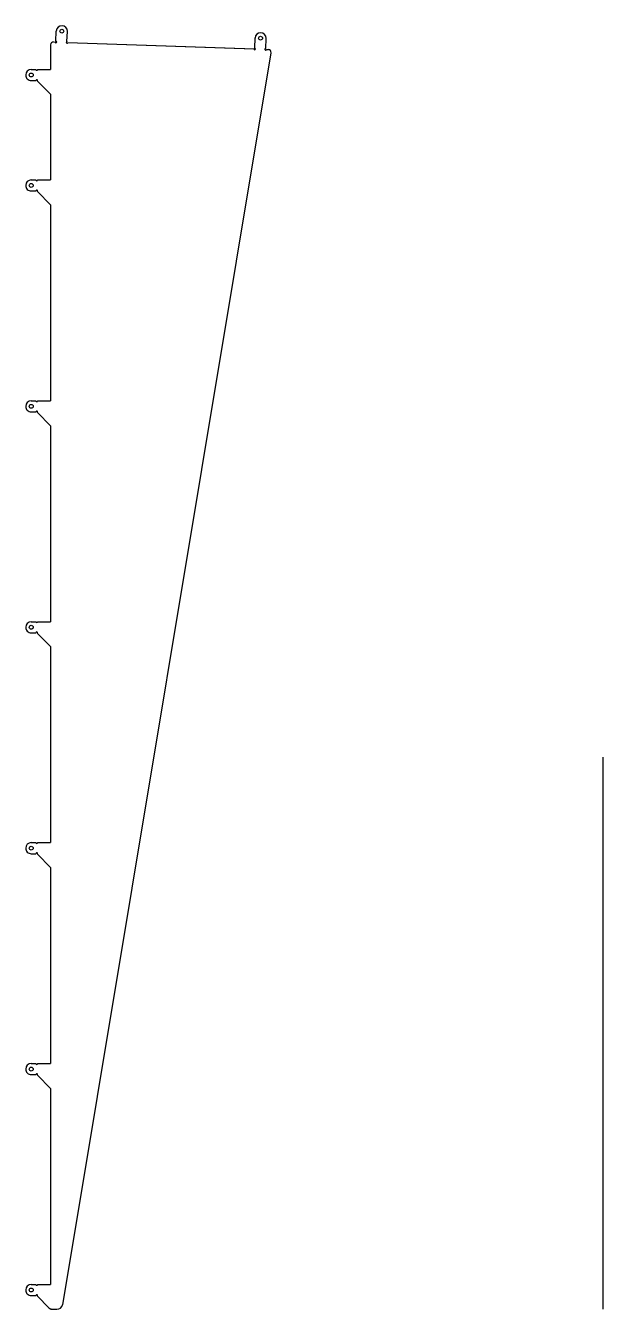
# Model space of a CAD drawing. Header units: millimetres. Extents: x -45 to 1000, y 0 to 2324.
import ezdxf

# ---------------------------------------------------------------- set-up
doc = ezdxf.new("R2010")
doc.units = ezdxf.units.MM
doc.layers.get('0').update_dxf_attribs({"linetype": 'CONTINUOUS'})

msp = doc.modelspace()

# ---------------------------------------------------------------- linework, layer by layer
for p, q in [((9.7, 2296.2), (10.4, 2314.6)), ((20.7, 2324.3), (20.7, 2324.3)), ((29.7, 2295.5), (30.4, 2313.9)), ((369.3, 2283.6), (369.9, 2302)), ((380.3, 2311.6), (380.3, 2311.6)), ((389.3, 2282.9), (389.9, 2301.3)), ((0, 2289.8), (0, 2245)), ((5.2, 2294.8), (8.2, 2294.7)), ((31.2, 2293.9), (369.2, 2282.1)), ((31.2, 2293.9), (367.8, 2282.2)), ((389.2, 2281.4), (389.2, 2281.4)), ((389.2, 2281.4), (389.2, 2281.4)), ((390.7, 2281.4), (394.1, 2281.2)), ((398.8, 2275.4), (21.4, 8.4)), ((-35, 2245), (-26.5, 2245)), ((-23.5, 2245), (0, 2245)), ((-35, 2225), (-26.5, 2225)), ((-23.9, 2223.9), (0, 2200)), ((0, 2200), (0, 2045)), ((-35, 2045), (-26.5, 2045)), ((-35, 2025), (-26.5, 2025)), ((-23.9, 2023.9), (0, 2000)), ((-23.5, 2045), (0, 2045)), ((0, 2000), (0, 1645)), ((-35, 1645), (-26.5, 1645)), ((-23.5, 1645), (0, 1645)), ((-35, 1625), (-26.5, 1625)), ((-23.9, 1623.9), (0, 1600)), ((0, 1600), (0, 1245)), ((-35, 1245), (-26.5, 1245)), ((-23.5, 1245), (0, 1245)), ((-35, 1225), (-26.5, 1225)), ((-23.9, 1223.9), (0, 1200)), ((0, 1200), (0, 845)), ((1000, 0), (1000, 1000)), ((-35, 845), (-26.5, 845)), ((-23.5, 845), (0, 845)), ((-35, 825), (-26.5, 825)), ((-23.9, 823.9), (0, 800)), ((0, 800), (0, 445)), ((-35, 445), (-26.5, 445)), ((-23.5, 445), (0, 445)), ((-35, 425), (-26.5, 425)), ((-23.9, 423.9), (0, 400)), ((0, 400), (0, 45)), ((-45, 35), (-45, 35)), ((-35, 45), (-26.5, 45)), ((-35, 25), (-26.5, 25)), ((-23.9, 23.9), (-2.9, 2.9)), ((-23.5, 45), (0, 45)), ((0, 0.9), (0, 0)), ((0, 0), (11.5, 0)), ((4.1, 0), (10, 0)), ((10, 0), (11.6, 0))]:
    msp.add_line(p, q)
for centre in [(20.4, 2314.3), (379.9, 2301.6), (-35, 2235), (-35, 2035), (-35, 1635), (-35, 1235), (-35, 835), (-35, 435), (-35, 35)]:
    msp.add_circle(centre, 3.5)
for centre, radius, start, end in [((20.4, 2314.3), 10, 88, 178), ((20.4, 2314.3), 10, -2, 88), ((379.9, 2301.6), 10, 88, 178), ((380, 2301.6), 10, -2, 87.9999), ((5, 2289.8), 5, 88, 180), ((9.7, 2294.7), 1.5, -182, 88), ((29.7, 2294), 1.5, 88, 358), ((369.2, 2282.1), 1.5, -182, 88), ((389.2, 2281.4), 1.5, 88, 358.6964), ((393.9, 2276.2), 5, -9.4524, 88), ((-35, 2235), 10, 90, 180), ((-35, 2235), 10, 179.9994, 270), ((-25, 2245), 1.5, -180, 0), ((-25, 2225), 1.5, -45.0548, 180), ((-35, 2035), 10, 90, 180), ((-35, 2035), 10, 179.9994, 270), ((-25, 2045), 1.5, -180, 0), ((-25, 2025), 1.5, -45.0548, 180), ((-35, 1635), 10, 90, 180), ((-35, 1635), 10, 179.9994, 270), ((-25, 1645), 1.5, -180, 0), ((-25, 1625), 1.5, -45.0548, 180), ((-35, 1235), 10, 90, 180), ((-35, 1235), 10, 179.9994, 270), ((-25, 1245), 1.5, -180, 0), ((-25, 1225), 1.5, -45.0548, 180), ((-35, 835), 10, 90, 180), ((-25, 845), 1.5, -180, 0), ((-35, 835), 10, 179.9994, 270), ((-25, 825), 1.5, -45.0548, 180), ((-35, 435), 10, 90, 180), ((-25, 445), 1.5, -180, 0), ((-35, 435), 10, 179.9994, 270), ((-25, 425), 1.5, -45.0548, 180), ((-35, 35), 10, 90, 180), ((-35, 35), 10, 179.9994, 270), ((-25, 45), 1.5, -180, 0), ((-25, 25), 1.5, -45.0548, 180), ((4.1, 10), 10, 224.9452, 269.9998), ((11.5, 10), 10, 270, 350.5476), ((11.6, 10), 10, 345.037, 350.2976)]:
    msp.add_arc(centre, radius, start, end)

doc.saveas('drawing.dxf')
